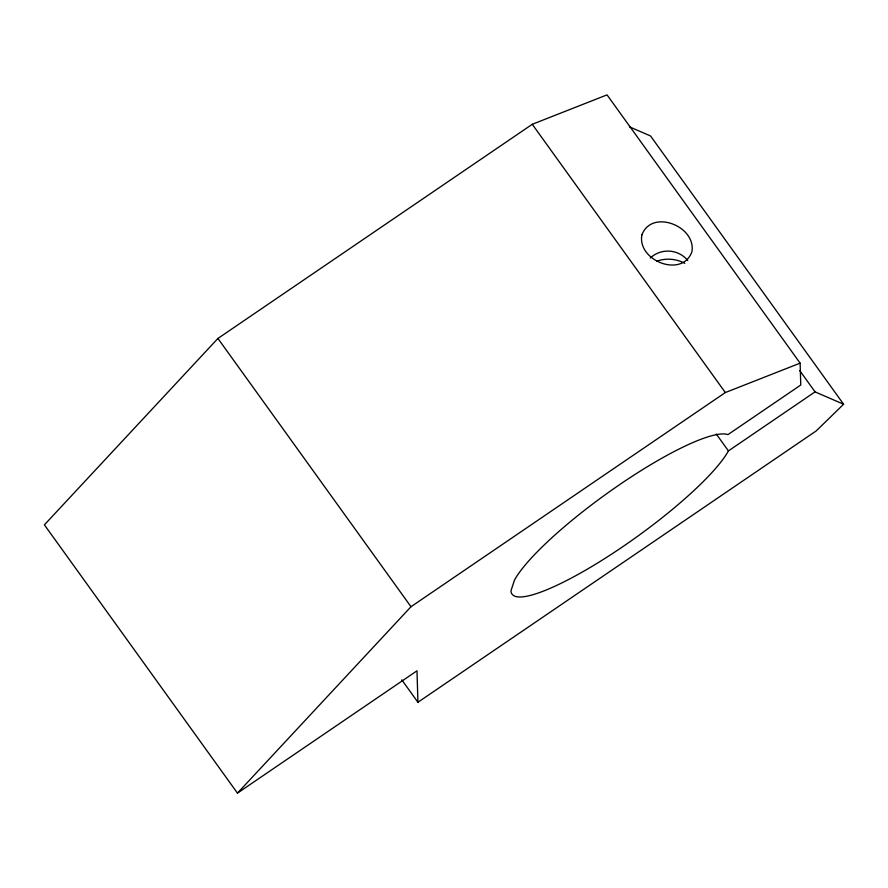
<?xml version="1.0" encoding="UTF-8"?>
<svg xmlns="http://www.w3.org/2000/svg" width="888" height="888" viewBox="0 0 888 888"><rect width="100%" height="100%" fill="white"/><g stroke="black" fill="none" stroke-linecap="round" stroke-linejoin="round"><path stroke-width="1.33" d="M843.6 404.24L815.051 391.874L728.426 450.904A134.798 26.296 -35.7 0 1 607.98 556.476A134.798 26.296 -35.7 0 1 510.989 590.742L514.507 580.03A134.798 26.296 -35.7 0 1 620.534 484.016A134.798 26.296 -35.7 0 1 727.949 434.621L800.765 385.004L800.11 363.148L607.048 94.872L532.267 124.287L217.926 338.45L44.4 524.852L237.462 793.128L416.994 670.806L417.926 702.275L816.216 430.924L843.6 404.24L650.538 135.964L629.437 126.829M237.462 793.128L410.989 606.726L725.33 392.552L800.11 363.148M799.711 370.551L815.051 391.874M532.267 124.287L725.33 392.552M716.316 434.066L728.426 450.904M217.926 338.45L410.989 606.726M401.776 679.831L417.926 702.275M650.282 258.008A25.275 24.575 -1.7 0 1 687.756 260.528M656.809 261.172A33.7 32.767 -1.7 0 1 684.803 263.359M641.858 235.031C637.184 260.717 682.173 278.432 691.874 251.87C696.547 226.174 651.559 208.469 641.858 235.031"/></g></svg>
